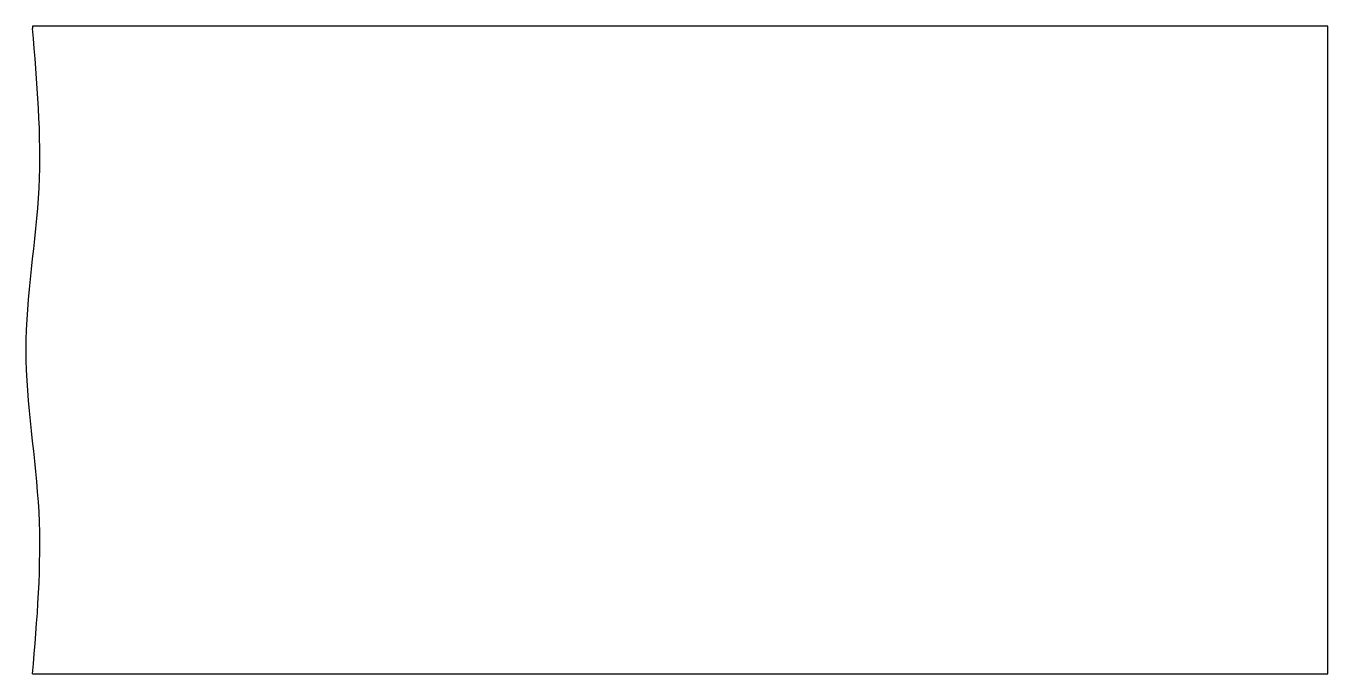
# Model space of a CAD drawing. Header units: metres. Extents: x -1 to 100, y 0 to 50.
import ezdxf

# ---------------------------------------------------------------- set-up
doc = ezdxf.new("R2010")
doc.units = ezdxf.units.M

msp = doc.modelspace()

# ---------------------------------------------------------------- linework, layer by layer
at = {"layer": 'OuterContour', "color": 3}
for p, q in [((100, 50), (0, 50)), ((0, 50), (0, 49.8)), ((100, 0), (100, 50)), ((0, 0), (100, 0))]:
    msp.add_line(p, q, dxfattribs=at)
msp.add_spline([(0, 0), (0.5, 12.5), (-0.5, 25), (0.5, 37.5), (0, 49.8)], degree=3, dxfattribs=at)

doc.saveas('drawing.dxf')
